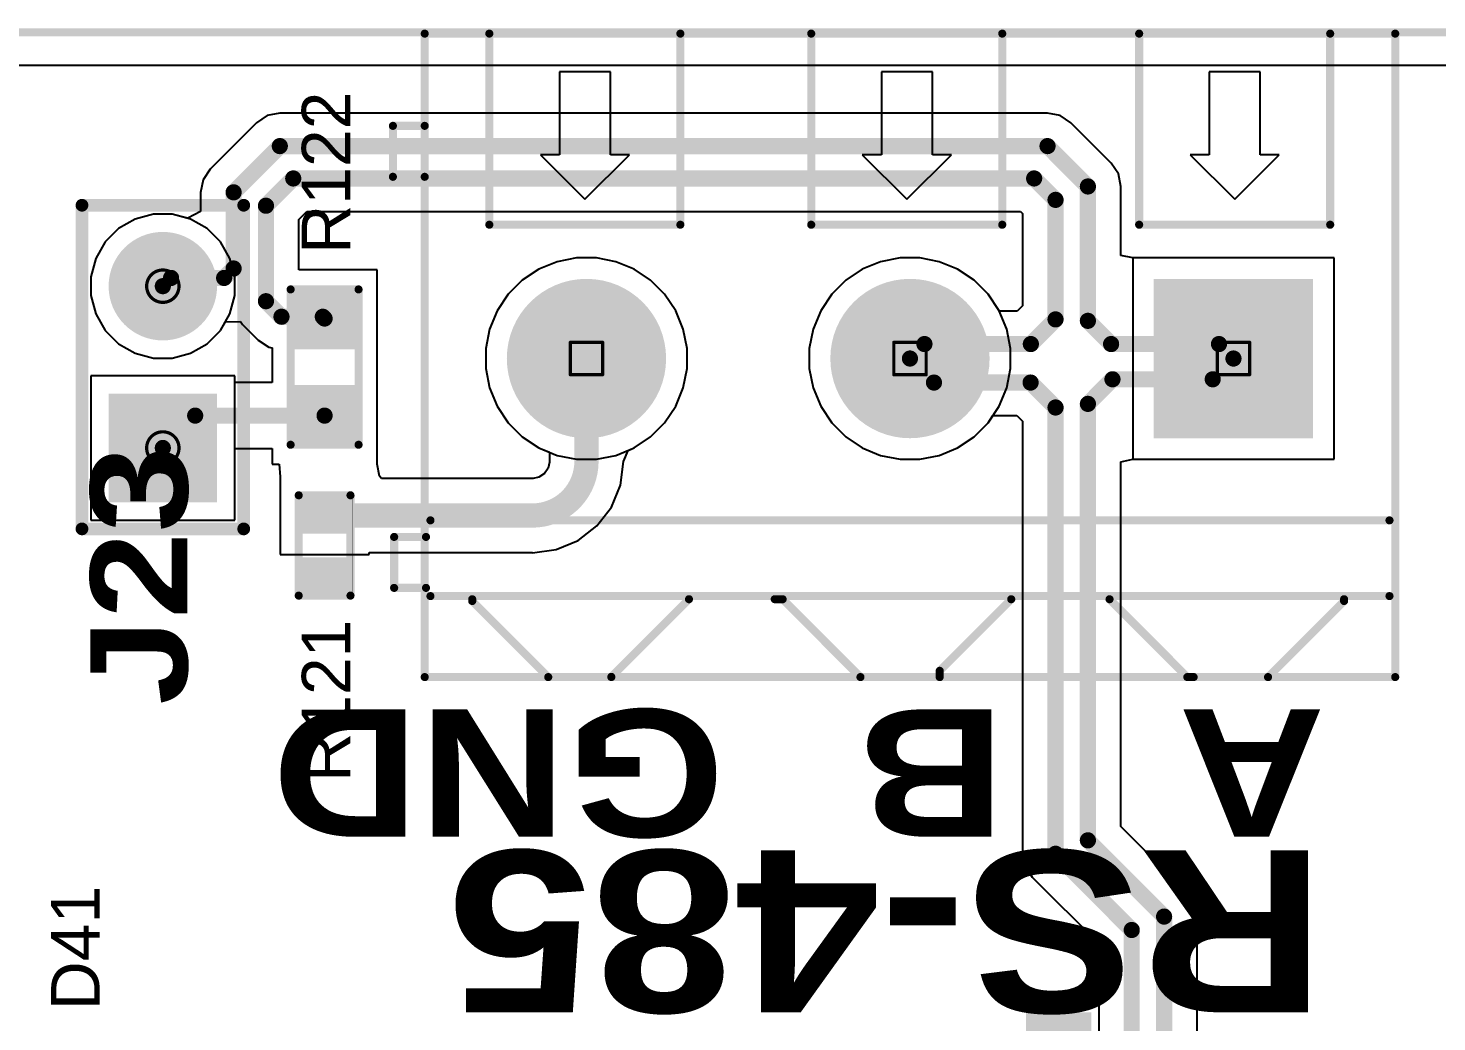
# Model space of a CAD drawing. Header units: inches. Extents: x -3 to 195, y 0 to 199.
# Drawn here: x 2.226 to 3.097, y 4.113 to 4.727 of the extents above; entities that cross this region are included whole.
import ezdxf

# ---------------------------------------------------------------- set-up
doc = ezdxf.new("R2010")
doc.units = ezdxf.units.IN
doc.header["$MEASUREMENT"] = 0
for name, color, linetype in [('Board Outline', 216, 'Continuous'), ('Bottom Layer', 5, 'Continuous'), ('Bottom Solder', 6, 'Continuous'), ('Drill Drawing', 1, 'Continuous'), ('Multi-Layer', 9, 'Continuous'), ('Pad Holes', 156, 'Continuous'), ('Top Layer', 1, 'Continuous'), ('Top Overlay', 2, 'Continuous'), ('Top Paste', 8, 'Continuous'), ('Top Solder', 216, 'Continuous')]:
    doc.layers.add(name, color=color, linetype=linetype)
doc.styles.add('Arial', font='', dxfattribs={"height": 0.2})
doc.styles.add('Arial Black_Bold', font='', dxfattribs={"height": 0.2})
doc.styles.get('Arial').set_extended_font_data('Arial')
doc.styles.get('Arial Black_Bold').set_extended_font_data('Arial Black', bold=True)

# ---------------------------------------------------------------- blocks, each defined once
blk = doc.blocks.new('R___0603_27')
at = {"layer": 'Top Layer'}
for points in [[(-0.015, 0.0175), (-0.015, -0.0175), (-0.045, -0.0175), (-0.045, 0.0175)], [(0.045, 0.0175), (0.045, -0.0175), (0.015, -0.0175), (0.015, 0.0175)]]:
    blk.add_hatch(color=1, dxfattribs=at).paths.add_polyline_path(points)
at = {"layer": 'Top Paste'}
for points in [[(-0.015, 0.0175), (-0.015, -0.0175), (-0.045, -0.0175), (-0.045, 0.0175)], [(0.045, 0.0175), (0.045, -0.0175), (0.015, -0.0175), (0.015, 0.0175)]]:
    blk.add_hatch(color=8, dxfattribs=at).paths.add_polyline_path(points)
at = {"layer": 'Top Solder'}
for points in [[(-0.011, 0.0215), (-0.011, -0.0215), (-0.049, -0.0215), (-0.049, 0.0215)], [(0.049, 0.0215), (0.049, -0.0215), (0.011, -0.0215), (0.011, 0.0215)]]:
    blk.add_hatch(color=216, dxfattribs=at).paths.add_polyline_path(points)
at = {"layer": 'Top Overlay', "const_width": 0.005}
for points in [[(-0.048, 0.021), (0.048, 0.021)], [(-0.048, 0.021), (-0.048, -0.021)], [(0.048, 0.021), (0.048, -0.021)], [(-0.048, -0.021), (0.048, -0.021)]]:
    blk.add_lwpolyline(points, dxfattribs=at)
at = {"layer": 'Top Overlay', "const_width": 0.0025}
for points in [[(-0.04925, 0.021, 1), (-0.04675, 0.021, 1)], [(-0.04925, 0.021, 1), (-0.04675, 0.021, 1)], [(0.04675, 0.021, 1), (0.04925, 0.021, 1)], [(0.04675, 0.021, 1), (0.04925, 0.021, 1)], [(-0.04925, -0.021, 1), (-0.04675, -0.021, 1)], [(-0.04925, -0.021, 1), (-0.04675, -0.021, 1)], [(0.04675, -0.021, 1), (0.04925, -0.021, 1)], [(0.04675, -0.021, 1), (0.04925, -0.021, 1)]]:
    blk.add_lwpolyline(points, format="xyb", close=True, dxfattribs=at)
blk = doc.blocks.new('R___0402_28')
at = {"layer": 'Top Layer'}
for points in [[(-0.0275, -0.0125), (-0.0275, 0.0125), (-0.0095, 0.0125), (-0.0095, -0.0125)], [(0.0095, -0.0125), (0.0095, 0.0125), (0.0275, 0.0125), (0.0275, -0.0125)]]:
    blk.add_hatch(color=1, dxfattribs=at).paths.add_polyline_path(points)
at = {"layer": 'Top Paste'}
for points in [[(-0.0275, -0.0125), (-0.0275, 0.0125), (-0.0095, 0.0125), (-0.0095, -0.0125)], [(0.0095, -0.0125), (0.0095, 0.0125), (0.0275, 0.0125), (0.0275, -0.0125)]]:
    blk.add_hatch(color=8, dxfattribs=at).paths.add_polyline_path(points)
at = {"layer": 'Top Solder'}
for points in [[(-0.02967, -0.01467), (-0.02967, 0.01467), (-0.00733, 0.01467), (-0.00733, -0.01467)], [(0.00733, -0.01467), (0.00733, 0.01467), (0.02967, 0.01467), (0.02967, -0.01467)]]:
    blk.add_hatch(color=216, dxfattribs=at).paths.add_polyline_path(points)
at = {"layer": 'Top Overlay'}
for points, const_width in [([(-0.031, 0.016), (0.031, 0.016)], 0.005), ([(-0.031, 0.016), (-0.031, -0.016)], 0.005), ([(0.031, 0.016), (0.031, -0.016)], 0.005), ([(-0.031, -0.016), (0.031, -0.016)], 0.005), ([(-0.032, -0.017), (0.032, -0.017)], 0.000127)]:
    blk.add_lwpolyline(points, dxfattribs=dict(at, const_width=const_width))
for points, const_width in [([(-0.03225, 0.016, 1), (-0.02975, 0.016, 1)], 0.0025), ([(-0.03225, 0.016, 1), (-0.02975, 0.016, 1)], 0.0025), ([(0.02975, 0.016, 1), (0.03225, 0.016, 1)], 0.0025), ([(0.02975, 0.016, 1), (0.03225, 0.016, 1)], 0.0025), ([(-0.03225, -0.016, 1), (-0.02975, -0.016, 1)], 0.0025), ([(-0.03225, -0.016, 1), (-0.02975, -0.016, 1)], 0.0025), ([(-0.03203, -0.017, 1), (-0.03197, -0.017, 1)], 0.0000635), ([(0.02975, -0.016, 1), (0.03225, -0.016, 1)], 0.0025), ([(0.02975, -0.016, 1), (0.03225, -0.016, 1)], 0.0025), ([(0.03197, -0.017, 1), (0.03203, -0.017, 1)], 0.0000635)]:
    blk.add_lwpolyline(points, format="xyb", close=True, dxfattribs=dict(at, const_width=const_width))
blk = doc.blocks.new('HDR1X2__91')
at = {"layer": 'Bottom Layer'}
blk.add_hatch(color=5, dxfattribs=at).paths.add_polyline_path([(-0.02953, 0.02953), (0.02953, 0.02953), (0.02953, -0.02953), (-0.02953, -0.02953)])
h = blk.add_hatch(color=5, dxfattribs=at)
edge = h.paths.add_edge_path()
edge.add_arc((0.1, 0), 0.02953, 0, 360)
at = {"layer": 'Bottom Solder'}
blk.add_hatch(color=6, dxfattribs=at).paths.add_polyline_path([(-0.03353, 0.03353), (0.03353, 0.03353), (0.03353, -0.03353), (-0.03353, -0.03353)])
h = blk.add_hatch(color=6, dxfattribs=at)
edge = h.paths.add_edge_path()
edge.add_arc((0.1, 0), 0.03353, 0, 360)
at = {"layer": 'Multi-Layer'}
blk.add_hatch(color=9, dxfattribs=at).paths.add_polyline_path([(-0.02953, 0.02953), (0.02953, 0.02953), (0.02953, -0.02953), (-0.02953, -0.02953)])
h = blk.add_hatch(color=9, dxfattribs=at)
edge = h.paths.add_edge_path()
edge.add_arc((0.1, 0), 0.02953, 0, 360)
at = {"layer": 'Pad Holes'}
h = blk.add_hatch(color=7, dxfattribs=at)
edge = h.paths.add_edge_path()
edge.add_arc((0, 0), 0.01772, 0, 360)
h = blk.add_hatch(color=7, dxfattribs=at)
edge = h.paths.add_edge_path()
edge.add_arc((0.1, 0), 0.01772, 0, 360)
at = {"layer": 'Top Layer'}
blk.add_hatch(color=1, dxfattribs=at).paths.add_polyline_path([(-0.02953, 0.02953), (0.02953, 0.02953), (0.02953, -0.02953), (-0.02953, -0.02953)])
h = blk.add_hatch(color=1, dxfattribs=at)
edge = h.paths.add_edge_path()
edge.add_arc((0.1, 0), 0.02953, 0, 360)
at = {"layer": 'Top Solder'}
blk.add_hatch(color=216, dxfattribs=at).paths.add_polyline_path([(-0.03353, 0.03353), (0.03353, 0.03353), (0.03353, -0.03353), (-0.03353, -0.03353)])
h = blk.add_hatch(color=216, dxfattribs=at)
edge = h.paths.add_edge_path()
edge.add_arc((0.1, 0), 0.03353, 0, 360)
at = {"layer": 'Top Overlay', "const_width": 0.00787}
for points in [[(-0.05, 0.05), (0.15, 0.05)], [(-0.05, 0.05), (-0.05, -0.05)], [(0.15, 0.05), (0.15, -0.05)], [(-0.05, -0.05), (0.15, -0.05)]]:
    blk.add_lwpolyline(points, dxfattribs=at)
at = {"layer": 'Top Overlay', "const_width": 0.00394}
for points in [[(-0.05197, 0.05, 1), (-0.04803, 0.05, 1)], [(-0.05197, 0.05, 1), (-0.04803, 0.05, 1)], [(0.14803, 0.05, 1), (0.15197, 0.05, 1)], [(0.14803, 0.05, 1), (0.15197, 0.05, 1)], [(-0.05197, -0.05, 1), (-0.04803, -0.05, 1)], [(-0.05197, -0.05, 1), (-0.04803, -0.05, 1)], [(0.14803, -0.05, 1), (0.15197, -0.05, 1)], [(0.14803, -0.05, 1), (0.15197, -0.05, 1)]]:
    blk.add_lwpolyline(points, format="xyb", close=True, dxfattribs=at)
blk = doc.blocks.new('DB128L_5_08_3P_GN_S_92')
at = {"layer": 'Bottom Layer'}
blk.add_hatch(color=5, dxfattribs=at).paths.add_polyline_path([(-0.04724, 0.04724), (0.04724, 0.04724), (0.04724, -0.04724), (-0.04724, -0.04724)])
h = blk.add_hatch(color=5, dxfattribs=at)
edge = h.paths.add_edge_path()
edge.add_arc((0.2, 0), 0.04724, 0, 360)
h = blk.add_hatch(color=5, dxfattribs=at)
edge = h.paths.add_edge_path()
edge.add_arc((0.4, 0), 0.04724, 0, 360)
at = {"layer": 'Bottom Solder'}
blk.add_hatch(color=6, dxfattribs=at).paths.add_polyline_path([(-0.04924, 0.04924), (0.04924, 0.04924), (0.04924, -0.04924), (-0.04924, -0.04924)])
h = blk.add_hatch(color=6, dxfattribs=at)
edge = h.paths.add_edge_path()
edge.add_arc((0.2, 0), 0.04924, 0, 360)
h = blk.add_hatch(color=6, dxfattribs=at)
edge = h.paths.add_edge_path()
edge.add_arc((0.4, 0), 0.04924, 0, 360)
at = {"layer": 'Multi-Layer'}
blk.add_hatch(color=9, dxfattribs=at).paths.add_polyline_path([(-0.04724, 0.04724), (0.04724, 0.04724), (0.04724, -0.04724), (-0.04724, -0.04724)])
h = blk.add_hatch(color=9, dxfattribs=at)
edge = h.paths.add_edge_path()
edge.add_arc((0.2, 0), 0.04724, 0, 360)
h = blk.add_hatch(color=9, dxfattribs=at)
edge = h.paths.add_edge_path()
edge.add_arc((0.4, 0), 0.04724, 0, 360)
at = {"layer": 'Pad Holes'}
h = blk.add_hatch(color=7, dxfattribs=at)
edge = h.paths.add_edge_path()
edge.add_arc((0, 0), 0.0315, 0, 360)
h = blk.add_hatch(color=7, dxfattribs=at)
edge = h.paths.add_edge_path()
edge.add_arc((0.2, 0), 0.0315, 0, 360)
h = blk.add_hatch(color=7, dxfattribs=at)
edge = h.paths.add_edge_path()
edge.add_arc((0.4, 0), 0.0315, 0, 360)
at = {"layer": 'Top Layer'}
blk.add_hatch(color=1, dxfattribs=at).paths.add_polyline_path([(-0.04724, 0.04724), (0.04724, 0.04724), (0.04724, -0.04724), (-0.04724, -0.04724)])
h = blk.add_hatch(color=1, dxfattribs=at)
edge = h.paths.add_edge_path()
edge.add_arc((0.2, 0), 0.04724, 0, 360)
h = blk.add_hatch(color=1, dxfattribs=at)
edge = h.paths.add_edge_path()
edge.add_arc((0.4, 0), 0.04724, 0, 360)
at = {"layer": 'Top Solder'}
blk.add_hatch(color=216, dxfattribs=at).paths.add_polyline_path([(-0.04924, 0.04924), (0.04924, 0.04924), (0.04924, -0.04924), (-0.04924, -0.04924)])
h = blk.add_hatch(color=216, dxfattribs=at)
edge = h.paths.add_edge_path()
edge.add_arc((0.2, 0), 0.04924, 0, 360)
h = blk.add_hatch(color=216, dxfattribs=at)
edge = h.paths.add_edge_path()
edge.add_arc((0.4, 0), 0.04924, 0, 360)
at = {"layer": 'Top Overlay'}
for p, q in [((-0.00079, -0.09842), (-0.02835, -0.12598)), ((0.02677, -0.12598), (-0.00079, -0.09842)), ((-0.00079, -0.09842), (-0.00079, -0.09842)), ((0.20191, -0.09841), (0.17435, -0.12597)), ((0.22947, -0.12597), (0.20191, -0.09841)), ((0.20191, -0.09841), (0.20191, -0.09841)), ((0.40091, -0.09841), (0.37335, -0.12597)), ((0.42847, -0.12597), (0.40091, -0.09841)), ((0.40091, -0.09841), (0.40091, -0.09841)), ((-0.02835, -0.12598), (-0.01654, -0.12598)), ((-0.01654, -0.12598), (-0.01654, -0.17716)), ((0.01496, -0.17716), (0.01496, -0.12598)), ((0.01496, -0.12598), (0.02677, -0.12598)), ((0.17435, -0.12597), (0.18616, -0.12597)), ((0.18616, -0.12597), (0.18616, -0.17715)), ((0.21766, -0.17715), (0.21766, -0.12597)), ((0.21766, -0.12597), (0.22947, -0.12597)), ((0.37335, -0.12597), (0.38516, -0.12597)), ((0.38516, -0.12597), (0.38516, -0.17715)), ((0.41666, -0.17715), (0.41666, -0.12597)), ((0.41666, -0.12597), (0.42847, -0.12597)), ((-0.01654, -0.17716), (0.01496, -0.17716)), ((0.18616, -0.17715), (0.21766, -0.17715)), ((0.38516, -0.17715), (0.41666, -0.17715))]:
    blk.add_line(p, q, dxfattribs=at)
at = {"layer": 'Top Overlay', "const_width": 0.005}
for points in [[(0.5, 0.19685), (-0.1, 0.19685)], [(-0.1, -0.20079), (-0.1, 0.19685)], [(-0.02138, 0.19685), (-0.06838, 0.14985)], [(0.02852, 0.19685), (0.02462, 0.19685)], [(0.07662, 0.14874), (0.02852, 0.19685)], [(0.18162, 0.19298), (0.13739, 0.14874)], [(0.18162, 0.19685), (0.18162, 0.19298)], [(0.27873, 0.14874), (0.23062, 0.19685)], [(0.38462, 0.19674), (0.33662, 0.14874)], [(0.38462, 0.19685), (0.38462, 0.19674)], [(0.47062, 0.14985), (0.42362, 0.19685)], [(0.5, 0.19685), (0.5, -0.20079)], [(0.49646, 0.14681), (-0.09646, 0.14681)], [(-0.06838, 0.14985), (-0.06838, 0.14874)], [(0.28362, 0.14874), (0.27873, 0.14874)], [(0.47062, 0.14985), (0.47062, 0.14874)], [(0.5189, 0.14173), (0.49921, 0.14173)], [(0.5189, 0.14173), (0.5189, 0.11024)], [(0.5189, 0.11024), (0.49921, 0.11024)], [(0.49646, 0.1), (-0.09646, 0.1)], [(-0.0598, -0.08269), (-0.0598, -0.2008)], [(0.05831, -0.08269), (-0.0598, -0.08269)], [(0.05831, -0.08269), (0.05831, -0.2008)], [(0.14294, -0.0827), (0.14294, -0.2008)], [(0.26104, -0.0827), (0.14294, -0.0827)], [(0.26104, -0.0827), (0.26104, -0.2008)], [(0.34194, -0.0827), (0.34194, -0.2008)], [(0.46004, -0.0827), (0.34194, -0.0827)], [(0.46004, -0.0827), (0.46004, -0.2008)], [(0.51968, -0.11231), (0.5, -0.11231)], [(0.51968, -0.11231), (0.51968, -0.1438)], [(0.51968, -0.1438), (0.5, -0.1438)], [(0.5, -0.20079), (-0.1, -0.20079)]]:
    blk.add_lwpolyline(points, dxfattribs=at)
at = {"layer": 'Top Overlay', "const_width": 0.0025}
for points in [[(-0.10125, 0.19685, 1), (-0.09875, 0.19685, 1)], [(-0.10125, 0.19685, 1), (-0.09875, 0.19685, 1)], [(-0.02263, 0.19685, 1), (-0.02013, 0.19685, 1)], [(0.02337, 0.19685, 1), (0.02587, 0.19685, 1)], [(0.02727, 0.19685, 1), (0.02977, 0.19685, 1)], [(0.02727, 0.19685, 1), (0.02977, 0.19685, 1)], [(0.18037, 0.19685, 1), (0.18287, 0.19685, 1)], [(0.18037, 0.19298, 1), (0.18287, 0.19298, 1)], [(0.18037, 0.19298, 1), (0.18287, 0.19298, 1)], [(0.22937, 0.19685, 1), (0.23187, 0.19685, 1)], [(0.38337, 0.19685, 1), (0.38587, 0.19685, 1)], [(0.38337, 0.19674, 1), (0.38587, 0.19674, 1)], [(0.38337, 0.19674, 1), (0.38587, 0.19674, 1)], [(0.42237, 0.19685, 1), (0.42487, 0.19685, 1)], [(0.49875, 0.19685, 1), (0.50125, 0.19685, 1)], [(0.49875, 0.19685, 1), (0.50125, 0.19685, 1)], [(-0.09771, 0.14681, 1), (-0.09521, 0.14681, 1)], [(-0.06963, 0.14985, 1), (-0.06713, 0.14985, 1)], [(-0.06963, 0.14985, 1), (-0.06713, 0.14985, 1)], [(-0.06963, 0.14874, 1), (-0.06713, 0.14874, 1)], [(0.07537, 0.14874, 1), (0.07787, 0.14874, 1)], [(0.13614, 0.14874, 1), (0.13864, 0.14874, 1)], [(0.27748, 0.14874, 1), (0.27998, 0.14874, 1)], [(0.27748, 0.14874, 1), (0.27998, 0.14874, 1)], [(0.28237, 0.14874, 1), (0.28487, 0.14874, 1)], [(0.33537, 0.14874, 1), (0.33787, 0.14874, 1)], [(0.46937, 0.14985, 1), (0.47187, 0.14985, 1)], [(0.46937, 0.14985, 1), (0.47187, 0.14985, 1)], [(0.46937, 0.14874, 1), (0.47187, 0.14874, 1)], [(0.49521, 0.14681, 1), (0.49771, 0.14681, 1)], [(0.49796, 0.14173, 1), (0.50046, 0.14173, 1)], [(0.51765, 0.14173, 1), (0.52015, 0.14173, 1)], [(0.51765, 0.14173, 1), (0.52015, 0.14173, 1)], [(0.49796, 0.11024, 1), (0.50046, 0.11024, 1)], [(0.51765, 0.11024, 1), (0.52015, 0.11024, 1)], [(0.51765, 0.11024, 1), (0.52015, 0.11024, 1)], [(-0.09771, 0.1, 1), (-0.09521, 0.1, 1)], [(0.49521, 0.1, 1), (0.49771, 0.1, 1)], [(-0.06105, -0.08269, 1), (-0.05855, -0.08269, 1)], [(-0.06105, -0.08269, 1), (-0.05855, -0.08269, 1)], [(0.05706, -0.08269, 1), (0.05956, -0.08269, 1)], [(0.05706, -0.08269, 1), (0.05956, -0.08269, 1)], [(0.14169, -0.0827, 1), (0.14419, -0.0827, 1)], [(0.14169, -0.0827, 1), (0.14419, -0.0827, 1)], [(0.25979, -0.0827, 1), (0.26229, -0.0827, 1)], [(0.25979, -0.0827, 1), (0.26229, -0.0827, 1)], [(0.34069, -0.0827, 1), (0.34319, -0.0827, 1)], [(0.34069, -0.0827, 1), (0.34319, -0.0827, 1)], [(0.45879, -0.0827, 1), (0.46129, -0.0827, 1)], [(0.45879, -0.0827, 1), (0.46129, -0.0827, 1)], [(0.49875, -0.11231, 1), (0.50125, -0.11231, 1)], [(0.51843, -0.11231, 1), (0.52093, -0.11231, 1)], [(0.51843, -0.11231, 1), (0.52093, -0.11231, 1)], [(0.49875, -0.1438, 1), (0.50125, -0.1438, 1)], [(0.51843, -0.1438, 1), (0.52093, -0.1438, 1)], [(0.51843, -0.1438, 1), (0.52093, -0.1438, 1)], [(-0.10125, -0.20079, 1), (-0.09875, -0.20079, 1)], [(-0.10125, -0.20079, 1), (-0.09875, -0.20079, 1)], [(-0.06105, -0.2008, 1), (-0.05855, -0.2008, 1)], [(0.05706, -0.2008, 1), (0.05956, -0.2008, 1)], [(0.14169, -0.2008, 1), (0.14419, -0.2008, 1)], [(0.25979, -0.2008, 1), (0.26229, -0.2008, 1)], [(0.34069, -0.2008, 1), (0.34319, -0.2008, 1)], [(0.45879, -0.2008, 1), (0.46129, -0.2008, 1)], [(0.49875, -0.20079, 1), (0.50125, -0.20079, 1)], [(0.49875, -0.20079, 1), (0.50125, -0.20079, 1)]]:
    blk.add_lwpolyline(points, format="xyb", close=True, dxfattribs=at)
blk = doc.blocks.new('SOT_23_106')
at = {"layer": 'Top Layer'}
for points in [[(-0.01614, 0.05748), (0.01614, 0.05748), (0.01614, 0.02126), (-0.01614, 0.02126)], [(-0.05354, -0.02126), (-0.02126, -0.02126), (-0.02126, -0.05748), (-0.05354, -0.05748)], [(0.02126, -0.02126), (0.05354, -0.02126), (0.05354, -0.05748), (0.02126, -0.05748)]]:
    blk.add_hatch(color=1, dxfattribs=at).paths.add_polyline_path(points)
at = {"layer": 'Top Paste'}
for points in [[(-0.01614, 0.05748), (0.01614, 0.05748), (0.01614, 0.02126), (-0.01614, 0.02126)], [(-0.05354, -0.02126), (-0.02126, -0.02126), (-0.02126, -0.05748), (-0.05354, -0.05748)], [(0.02126, -0.02126), (0.05354, -0.02126), (0.05354, -0.05748), (0.02126, -0.05748)]]:
    blk.add_hatch(color=8, dxfattribs=at).paths.add_polyline_path(points)
at = {"layer": 'Top Solder'}
for points in [[(-0.02014, 0.06148), (0.02014, 0.06148), (0.02014, 0.01726), (-0.02014, 0.01726)], [(-0.05754, -0.01726), (-0.01726, -0.01726), (-0.01726, -0.06148), (-0.05754, -0.06148)], [(0.01726, -0.01726), (0.05754, -0.01726), (0.05754, -0.06148), (0.01726, -0.06148)]]:
    blk.add_hatch(color=216, dxfattribs=at).paths.add_polyline_path(points)
at = {"layer": 'Top Overlay', "const_width": 0.005}
for points in [[(-0.061, 0.032), (-0.061, -0.023)], [(-0.061, 0.032), (-0.022, 0.032)], [(0.022, 0.032), (0.061, 0.032)], [(0.061, -0.023), (0.061, 0.032)], [(-0.013, -0.031), (0.013, -0.031)], [(-0.066, -0.041), (-0.061, -0.046)], [(-0.066, -0.041), (-0.066, -0.051)], [(-0.066, -0.051), (-0.061, -0.046)]]:
    blk.add_lwpolyline(points, dxfattribs=at)
at = {"layer": 'Top Overlay', "const_width": 0.0025}
for points in [[(-0.06225, 0.032, 1), (-0.05975, 0.032, 1)], [(-0.06225, 0.032, 1), (-0.05975, 0.032, 1)], [(-0.02325, 0.032, 1), (-0.02075, 0.032, 1)], [(0.02075, 0.032, 1), (0.02325, 0.032, 1)], [(0.05975, 0.032, 1), (0.06225, 0.032, 1)], [(0.05975, 0.032, 1), (0.06225, 0.032, 1)], [(-0.06225, -0.023, 1), (-0.05975, -0.023, 1)], [(0.05975, -0.023, 1), (0.06225, -0.023, 1)], [(-0.01425, -0.031, 1), (-0.01175, -0.031, 1)], [(0.01175, -0.031, 1), (0.01425, -0.031, 1)], [(-0.06725, -0.041, 1), (-0.06475, -0.041, 1)], [(-0.06725, -0.041, 1), (-0.06475, -0.041, 1)], [(-0.06225, -0.046, 1), (-0.05975, -0.046, 1)], [(-0.06225, -0.046, 1), (-0.05975, -0.046, 1)], [(-0.06725, -0.051, 1), (-0.06475, -0.051, 1)], [(-0.06725, -0.051, 1), (-0.06475, -0.051, 1)]]:
    blk.add_lwpolyline(points, format="xyb", close=True, dxfattribs=at)

msp = doc.modelspace()

# ---------------------------------------------------------------- linework, layer by layer
at = {"layer": 'Board Outline', "const_width": 0.005}
msp.add_lwpolyline([(0, 4.72441), (3.54331, 4.72441)], dxfattribs=at)
at = {"layer": 'Bottom Layer'}
for p, q in [((0.34155, 4.70402), (3.19889, 4.70402)), ((2.29191, 4.60896), (2.28175, 4.6031)), ((2.30323, 4.612), (2.29191, 4.60896)), ((2.31496, 4.612), (2.30323, 4.612)), ((2.32628, 4.60896), (2.31496, 4.612)), ((2.33643, 4.6031), (2.32628, 4.60896)), ((2.28175, 4.6031), (2.27346, 4.59481)), ((2.34473, 4.59481), (2.33643, 4.6031)), ((2.27346, 4.59481), (2.2676, 4.58466)), ((2.35059, 4.58466), (2.34473, 4.59481)), ((2.2676, 4.58466), (2.26457, 4.57333)), ((2.35362, 4.57333), (2.35059, 4.58466)), ((2.55284, 4.5826), (2.54151, 4.57791)), ((2.56487, 4.58499), (2.55284, 4.5826)), ((2.57713, 4.58499), (2.56487, 4.58499)), ((2.58915, 4.5826), (2.57713, 4.58499)), ((2.60048, 4.57791), (2.58915, 4.5826)), ((2.75284, 4.5826), (2.74151, 4.57791)), ((2.76487, 4.58499), (2.75284, 4.5826)), ((2.77713, 4.58499), (2.76487, 4.58499)), ((2.78915, 4.5826), (2.77713, 4.58499)), ((2.80048, 4.57791), (2.78915, 4.5826)), ((3.03324, 4.58499), (2.90875, 4.58499)), ((2.90875, 4.58499), (2.90875, 4.46051)), ((3.03324, 4.46051), (3.03324, 4.58499)), ((2.26457, 4.57333), (2.26457, 4.56161)), ((2.35362, 4.56161), (2.35362, 4.57333)), ((2.54151, 4.57791), (2.53132, 4.5711)), ((2.61068, 4.5711), (2.60048, 4.57791)), ((2.74151, 4.57791), (2.73132, 4.5711)), ((2.81067, 4.5711), (2.80048, 4.57791)), ((2.53132, 4.5711), (2.52265, 4.56243)), ((2.61934, 4.56243), (2.61068, 4.5711)), ((2.73132, 4.5711), (2.72265, 4.56243)), ((2.81934, 4.56243), (2.81067, 4.5711)), ((2.26457, 4.56161), (2.2676, 4.55028)), ((2.35059, 4.55028), (2.35362, 4.56161)), ((2.52265, 4.56243), (2.51584, 4.55223)), ((2.62616, 4.55223), (2.61934, 4.56243)), ((2.72265, 4.56243), (2.71584, 4.55223)), ((2.82616, 4.55223), (2.81934, 4.56243)), ((2.2676, 4.55028), (2.27346, 4.54013)), ((2.34473, 4.54013), (2.35059, 4.55028)), ((2.51584, 4.55223), (2.51114, 4.54091)), ((2.63085, 4.54091), (2.62616, 4.55223)), ((2.71584, 4.55223), (2.71114, 4.54091)), ((2.83085, 4.54091), (2.82616, 4.55223)), ((2.27346, 4.54013), (2.28175, 4.53184)), ((2.33643, 4.53184), (2.34473, 4.54013)), ((2.51114, 4.54091), (2.50875, 4.52888)), ((2.63324, 4.52888), (2.63085, 4.54091)), ((2.71114, 4.54091), (2.70875, 4.52888)), ((2.83324, 4.52888), (2.83085, 4.54091)), ((2.28175, 4.53184), (2.29191, 4.52598)), ((2.32628, 4.52598), (2.33643, 4.53184)), ((2.50875, 4.52888), (2.50875, 4.51662)), ((2.63324, 4.51662), (2.63324, 4.52888)), ((2.70875, 4.52888), (2.70875, 4.51662)), ((2.83324, 4.51662), (2.83324, 4.52888)), ((2.29191, 4.52598), (2.30323, 4.52294)), ((2.30323, 4.52294), (2.31496, 4.52294)), ((2.31496, 4.52294), (2.32628, 4.52598)), ((2.35362, 4.512), (2.26457, 4.512)), ((2.26457, 4.512), (2.26457, 4.42294)), ((2.35362, 4.42294), (2.35362, 4.512)), ((2.50875, 4.51662), (2.51114, 4.50459)), ((2.63085, 4.50459), (2.63324, 4.51662)), ((2.70875, 4.51662), (2.71114, 4.50459)), ((2.83085, 4.50459), (2.83324, 4.51662)), ((2.51114, 4.50459), (2.51584, 4.49327)), ((2.62616, 4.49327), (2.63085, 4.50459)), ((2.71114, 4.50459), (2.71584, 4.49327)), ((2.82616, 4.49327), (2.83085, 4.50459)), ((2.51584, 4.49327), (2.52265, 4.48307)), ((2.61934, 4.48307), (2.62616, 4.49327)), ((2.71584, 4.49327), (2.72265, 4.48307)), ((2.81934, 4.48307), (2.82616, 4.49327)), ((2.52265, 4.48307), (2.53132, 4.4744)), ((2.61068, 4.4744), (2.61934, 4.48307)), ((2.72265, 4.48307), (2.73132, 4.4744)), ((2.81067, 4.4744), (2.81934, 4.48307)), ((2.53132, 4.4744), (2.54151, 4.46759)), ((2.60048, 4.46759), (2.61068, 4.4744)), ((2.73132, 4.4744), (2.74151, 4.46759)), ((2.80048, 4.46759), (2.81067, 4.4744)), ((2.54151, 4.46759), (2.55284, 4.4629)), ((2.55284, 4.4629), (2.56487, 4.46051)), ((2.56487, 4.46051), (2.57713, 4.46051)), ((2.57713, 4.46051), (2.58915, 4.4629)), ((2.58915, 4.4629), (2.60048, 4.46759)), ((2.74151, 4.46759), (2.75284, 4.4629)), ((2.75284, 4.4629), (2.76487, 4.46051)), ((2.76487, 4.46051), (2.77713, 4.46051)), ((2.77713, 4.46051), (2.78915, 4.4629)), ((2.78915, 4.4629), (2.80048, 4.46759)), ((2.90875, 4.46051), (3.03324, 4.46051)), ((2.26457, 4.42294), (2.35362, 4.42294))]:
    msp.add_line(p, q, dxfattribs=at)
at = {"layer": 'Drill Drawing'}
for points, const_width in [([(2.31909, 4.56747, 1), (2.29909, 4.56747, 1)], 0.002), ([(2.29859, 4.56747, 1), (2.29959, 4.56747, 1)], 0.001), ([(2.31859, 4.56747, 1), (2.31959, 4.56747, 1)], 0.001), ([(2.5605, 4.53275, 1), (2.5615, 4.53275, 1)], 0.001), ([(2.5605, 4.53275, 1), (2.5615, 4.53275, 1)], 0.001), ([(2.5805, 4.53275, 1), (2.5815, 4.53275, 1)], 0.001), ([(2.5805, 4.53275, 1), (2.5815, 4.53275, 1)], 0.001), ([(2.7605, 4.53275, 1), (2.7615, 4.53275, 1)], 0.001), ([(2.7605, 4.53275, 1), (2.7615, 4.53275, 1)], 0.001), ([(2.7805, 4.53275, 1), (2.7815, 4.53275, 1)], 0.001), ([(2.7805, 4.53275, 1), (2.7815, 4.53275, 1)], 0.001), ([(2.9605, 4.53275, 1), (2.9615, 4.53275, 1)], 0.001), ([(2.9605, 4.53275, 1), (2.9615, 4.53275, 1)], 0.001), ([(2.9805, 4.53275, 1), (2.9815, 4.53275, 1)], 0.001), ([(2.9805, 4.53275, 1), (2.9815, 4.53275, 1)], 0.001), ([(2.5605, 4.51275, 1), (2.5615, 4.51275, 1)], 0.001), ([(2.5605, 4.51275, 1), (2.5615, 4.51275, 1)], 0.001), ([(2.5805, 4.51275, 1), (2.5815, 4.51275, 1)], 0.001), ([(2.5805, 4.51275, 1), (2.5815, 4.51275, 1)], 0.001), ([(2.7605, 4.51275, 1), (2.7615, 4.51275, 1)], 0.001), ([(2.7605, 4.51275, 1), (2.7615, 4.51275, 1)], 0.001), ([(2.7805, 4.51275, 1), (2.7815, 4.51275, 1)], 0.001), ([(2.7805, 4.51275, 1), (2.7815, 4.51275, 1)], 0.001), ([(2.9605, 4.51275, 1), (2.9615, 4.51275, 1)], 0.001), ([(2.9605, 4.51275, 1), (2.9615, 4.51275, 1)], 0.001), ([(2.9805, 4.51275, 1), (2.9815, 4.51275, 1)], 0.001), ([(2.9805, 4.51275, 1), (2.9815, 4.51275, 1)], 0.001), ([(2.31909, 4.46747, 1), (2.29909, 4.46747, 1)], 0.002), ([(2.29859, 4.46747, 1), (2.29959, 4.46747, 1)], 0.001), ([(2.31859, 4.46747, 1), (2.31959, 4.46747, 1)], 0.001)]:
    msp.add_lwpolyline(points, format="xyb", close=True, dxfattribs=dict(at, const_width=const_width))
at = {"layer": 'Drill Drawing', "const_width": 0.002}
for points in [[(2.561, 4.53275), (2.581, 4.53275)], [(2.561, 4.51275), (2.561, 4.53275)], [(2.581, 4.51275), (2.581, 4.53275)], [(2.761, 4.53275), (2.781, 4.53275)], [(2.761, 4.51275), (2.761, 4.53275)], [(2.781, 4.51275), (2.781, 4.53275)], [(2.961, 4.53275), (2.981, 4.53275)], [(2.961, 4.51275), (2.961, 4.53275)], [(2.981, 4.51275), (2.981, 4.53275)], [(2.561, 4.51275), (2.581, 4.51275)], [(2.761, 4.51275), (2.781, 4.51275)], [(2.961, 4.51275), (2.981, 4.51275)]]:
    msp.add_lwpolyline(points, dxfattribs=at)
at = {"layer": 'Top Layer'}
for p, q in [((0.34155, 4.70402), (3.19889, 4.70402)), ((2.367, 4.66846), (2.33843, 4.63988)), ((2.37362, 4.67288), (2.367, 4.66846)), ((2.38142, 4.67443), (2.37362, 4.67288)), ((2.38142, 4.67443), (2.38142, 4.67443)), ((2.85605, 4.67443), (2.38142, 4.67443)), ((2.86385, 4.67288), (2.85605, 4.67443)), ((2.87047, 4.66846), (2.86385, 4.67288)), ((2.89542, 4.64351), (2.87047, 4.66846)), ((2.89984, 4.6369), (2.89542, 4.64351)), ((2.33401, 4.63327), (2.33246, 4.62546)), ((2.33843, 4.63988), (2.33401, 4.63327)), ((2.90139, 4.62909), (2.89984, 4.6369)), ((2.33246, 4.62546), (2.33246, 4.61354)), ((2.90139, 4.58653), (2.90139, 4.62909)), ((2.29191, 4.60896), (2.28175, 4.6031)), ((2.30323, 4.612), (2.29191, 4.60896)), ((2.31496, 4.612), (2.30323, 4.612)), ((2.32446, 4.60945), (2.31496, 4.612)), ((2.33246, 4.61354), (2.32446, 4.60945)), ((2.39324, 4.60873), (2.39815, 4.61365)), ((2.39324, 4.57747), (2.39324, 4.60873)), ((2.39815, 4.61365), (2.83932, 4.61365)), ((2.83932, 4.61365), (2.8406, 4.61236)), ((2.8406, 4.61236), (2.8406, 4.55541)), ((2.28175, 4.6031), (2.27346, 4.59481)), ((2.27346, 4.59481), (2.2676, 4.58466)), ((2.2676, 4.58466), (2.26457, 4.57333)), ((2.55284, 4.5826), (2.54151, 4.57791)), ((2.56487, 4.58499), (2.55284, 4.5826)), ((2.57713, 4.58499), (2.56487, 4.58499)), ((2.58915, 4.5826), (2.57713, 4.58499)), ((2.60048, 4.57791), (2.58915, 4.5826)), ((2.75284, 4.5826), (2.74151, 4.57791)), ((2.76487, 4.58499), (2.75284, 4.5826)), ((2.77713, 4.58499), (2.76487, 4.58499)), ((2.78915, 4.5826), (2.77713, 4.58499)), ((2.80048, 4.57791), (2.78915, 4.5826)), ((2.90875, 4.58499), (2.90139, 4.58653)), ((3.03324, 4.58499), (2.90875, 4.58499)), ((2.90875, 4.58499), (2.90875, 4.58499)), ((3.03324, 4.46051), (3.03324, 4.58499)), ((2.26457, 4.57333), (2.26457, 4.56161)), ((2.4416, 4.57747), (2.39324, 4.57747)), ((2.4416, 4.51747), (2.4416, 4.57747)), ((2.54151, 4.57791), (2.53132, 4.5711)), ((2.61068, 4.5711), (2.60048, 4.57791)), ((2.74151, 4.57791), (2.73132, 4.5711)), ((2.81067, 4.5711), (2.80048, 4.57791)), ((2.53132, 4.5711), (2.52265, 4.56243)), ((2.61934, 4.56243), (2.61068, 4.5711)), ((2.73132, 4.5711), (2.72265, 4.56243)), ((2.81934, 4.56243), (2.81067, 4.5711)), ((2.26457, 4.56161), (2.2676, 4.55028)), ((2.52265, 4.56243), (2.51584, 4.55223)), ((2.62616, 4.55223), (2.61934, 4.56243)), ((2.72265, 4.56243), (2.71584, 4.55223)), ((2.82616, 4.55223), (2.81934, 4.56243)), ((2.8406, 4.55541), (2.83729, 4.55209)), ((2.2676, 4.55028), (2.27346, 4.54013)), ((2.51584, 4.55223), (2.51114, 4.54091)), ((2.63085, 4.54091), (2.62616, 4.55223)), ((2.71584, 4.55223), (2.71114, 4.54091)), ((2.82621, 4.55209), (2.82616, 4.55223)), ((2.83729, 4.55209), (2.82621, 4.55209)), ((2.27346, 4.54013), (2.28175, 4.53184)), ((2.33643, 4.53184), (2.34473, 4.54013)), ((2.34473, 4.54013), (2.34774, 4.54536)), ((2.34774, 4.54536), (2.35716, 4.54567)), ((2.35716, 4.54567), (2.35843, 4.54377)), ((2.35843, 4.54377), (2.36803, 4.53416)), ((2.51114, 4.54091), (2.50875, 4.52888)), ((2.63324, 4.52888), (2.63085, 4.54091)), ((2.71114, 4.54091), (2.70875, 4.52888)), ((2.28175, 4.53184), (2.29191, 4.52598)), ((2.32628, 4.52598), (2.33643, 4.53184)), ((2.36803, 4.53416), (2.37465, 4.52974)), ((2.37465, 4.52974), (2.3766, 4.52935)), ((2.3766, 4.52935), (2.3766, 4.50786)), ((2.50875, 4.52888), (2.50875, 4.51662)), ((2.63324, 4.51662), (2.63324, 4.52888)), ((2.70875, 4.52888), (2.70875, 4.51662)), ((2.29191, 4.52598), (2.30323, 4.52294)), ((2.30323, 4.52294), (2.31496, 4.52294)), ((2.31496, 4.52294), (2.32628, 4.52598)), ((2.35362, 4.512), (2.26457, 4.512)), ((2.26457, 4.512), (2.26457, 4.42294)), ((2.35362, 4.50786), (2.35362, 4.512)), ((2.4416, 4.45747), (2.4416, 4.51747)), ((2.50875, 4.51662), (2.51114, 4.50459)), ((2.63085, 4.50459), (2.63324, 4.51662)), ((2.70875, 4.51662), (2.71114, 4.50459)), ((2.3766, 4.50786), (2.35362, 4.50786)), ((2.51114, 4.50459), (2.51584, 4.49327)), ((2.62616, 4.49327), (2.63085, 4.50459)), ((2.71114, 4.50459), (2.71584, 4.49327)), ((2.51584, 4.49327), (2.52265, 4.48307)), ((2.61934, 4.48307), (2.62616, 4.49327)), ((2.71584, 4.49327), (2.72265, 4.48307)), ((2.81934, 4.48307), (2.82231, 4.48751)), ((2.82231, 4.48751), (2.83713, 4.48751)), ((2.83713, 4.48751), (2.8406, 4.48404)), ((2.52265, 4.48307), (2.53132, 4.4744)), ((2.61068, 4.4744), (2.61934, 4.48307)), ((2.72265, 4.48307), (2.73132, 4.4744)), ((2.81067, 4.4744), (2.81934, 4.48307)), ((2.8406, 4.48404), (2.8406, 4.21672)), ((2.53132, 4.4744), (2.54151, 4.46759)), ((2.60048, 4.46759), (2.61068, 4.4744)), ((2.73132, 4.4744), (2.74151, 4.46759)), ((2.80048, 4.46759), (2.81067, 4.4744)), ((2.35362, 4.42294), (2.35362, 4.46708)), ((2.35362, 4.46708), (2.3766, 4.46708)), ((2.3766, 4.46708), (2.3766, 4.45747)), ((2.54151, 4.46759), (2.54806, 4.46488)), ((2.54806, 4.46488), (2.54806, 4.45914)), ((2.54806, 4.45914), (2.54813, 4.45878)), ((2.59206, 4.44455), (2.59398, 4.45914)), ((2.59398, 4.45914), (2.59669, 4.46602)), ((2.59398, 4.45914), (2.59398, 4.45914)), ((2.59669, 4.46602), (2.60048, 4.46759)), ((2.74151, 4.46759), (2.75284, 4.4629)), ((2.75284, 4.4629), (2.76487, 4.46051)), ((2.76487, 4.46051), (2.77713, 4.46051)), ((2.77713, 4.46051), (2.78915, 4.4629)), ((2.78915, 4.4629), (2.80048, 4.46759)), ((2.90139, 4.45897), (2.90875, 4.46051)), ((2.90139, 4.23345), (2.90139, 4.45897)), ((2.90875, 4.46051), (2.90875, 4.46051)), ((2.90875, 4.46051), (3.03324, 4.46051)), ((2.3766, 4.45747), (2.38096, 4.45747)), ((2.38096, 4.45747), (2.38159, 4.44973)), ((2.44309, 4.45009), (2.4416, 4.45747)), ((2.4416, 4.45747), (2.4416, 4.45747)), ((2.54509, 4.45164), (2.54165, 4.44934)), ((2.54739, 4.45508), (2.54509, 4.45164)), ((2.54813, 4.45878), (2.54739, 4.45508)), ((2.38159, 4.44973), (2.3816, 4.44947)), ((2.3816, 4.44947), (2.3816, 4.40173)), ((2.44436, 4.44868), (2.44309, 4.45009)), ((2.53759, 4.44868), (2.44436, 4.44868)), ((2.53795, 4.4486), (2.53759, 4.44868)), ((2.54165, 4.44934), (2.53795, 4.4486)), ((2.58642, 4.43095), (2.59206, 4.44455)), ((2.57746, 4.41927), (2.58642, 4.43095)), ((2.26457, 4.42294), (2.35362, 4.42294)), ((2.56578, 4.41031), (2.57746, 4.41927)), ((2.55218, 4.40467), (2.56578, 4.41031)), ((2.3816, 4.40173), (2.4366, 4.40173)), ((2.4366, 4.40173), (2.4366, 4.40279)), ((2.4366, 4.40279), (2.53759, 4.40279)), ((2.53759, 4.40275), (2.55218, 4.40467)), ((2.53759, 4.40279), (2.53759, 4.40275)), ((2.94253, 4.1923), (2.90139, 4.23345)), ((2.8406, 4.21672), (2.84216, 4.20891)), ((2.84216, 4.20891), (2.84658, 4.2023)), ((2.84658, 4.2023), (2.88772, 4.16115)), ((2.94695, 4.18569), (2.94253, 4.1923)), ((2.94851, 4.17788), (2.94695, 4.18569)), ((2.94851, 4.07231), (2.94851, 4.17788)), ((2.88772, 4.16115), (2.88772, 4.08976))]:
    msp.add_line(p, q, dxfattribs=at)
for points, const_width in [([(2.35285, 4.62546), (2.38142, 4.65404)], 0.01), ([(2.38142, 4.65404), (2.85605, 4.65404)], 0.01), ([(2.85605, 4.65404), (2.881, 4.62909)], 0.01), ([(2.37285, 4.61718), (2.38971, 4.63404)], 0.01), ([(2.38971, 4.63404), (2.84777, 4.63404)], 0.01), ([(2.84777, 4.63404), (2.861, 4.62081)], 0.01), ([(2.881, 4.54605), (2.881, 4.62909)], 0.01), ([(2.35285, 4.5784), (2.35285, 4.62546)], 0.01), ([(2.861, 4.54696), (2.861, 4.62081)], 0.01), ([(2.37285, 4.55818), (2.37285, 4.61718)], 0.01), ([(2.34699, 4.57255), (2.35285, 4.5784)], 0.01), ([(2.30909, 4.56747), (2.31417, 4.57255)], 0.01), ([(2.31417, 4.57255), (2.34699, 4.57255)], 0.01), ([(2.37285, 4.55818), (2.38245, 4.54858)], 0.01), ([(2.38245, 4.54858), (2.40799, 4.54858)], 0.01), ([(2.40799, 4.54858), (2.4091, 4.54747)], 0.01), ([(2.84574, 4.5317), (2.861, 4.54696)], 0.01), ([(2.881, 4.54605), (2.89534, 4.5317)], 0.01), ([(2.571, 4.45914), (2.571, 4.52275)], 0.015), ([(2.771, 4.52275), (2.77995, 4.5317)], 0.01), ([(2.77995, 4.5317), (2.84574, 4.5317)], 0.01), ([(2.89534, 4.5317), (2.96205, 4.5317)], 0.01), ([(2.96205, 4.5317), (2.971, 4.52275)], 0.01), ([(2.771, 4.52275), (2.78584, 4.5079)], 0.01), ([(2.95817, 4.50993), (2.971, 4.52275)], 0.01), ([(2.78584, 4.5079), (2.84558, 4.5079)], 0.01), ([(2.84558, 4.5079), (2.861, 4.49249)], 0.01), ([(2.881, 4.49473), (2.8962, 4.50993)], 0.01), ([(2.8962, 4.50993), (2.95817, 4.50993)], 0.01), ([(2.861, 4.21672), (2.861, 4.49249)], 0.01), ([(2.881, 4.225), (2.881, 4.49473)], 0.01), ([(2.30909, 4.46747), (2.32909, 4.48747)], 0.01), ([(2.32909, 4.48747), (2.4091, 4.48747)], 0.01), ([(2.4091, 4.42573), (2.53759, 4.42573)], 0.015), ([(2.881, 4.225), (2.92811, 4.17788)], 0.01), ([(2.861, 4.21672), (2.90811, 4.1696)], 0.01), ([(2.92811, 4.07231), (2.92811, 4.17788)], 0.01), ([(2.90811, 4.08132), (2.90811, 4.1696)], 0.01)]:
    msp.add_lwpolyline(points, dxfattribs=dict(at, const_width=const_width))
for points, const_width in [([(2.37892, 4.65404, 1), (2.38392, 4.65404, 1)], 0.005), ([(2.37892, 4.65404, 1), (2.38392, 4.65404, 1)], 0.005), ([(2.85355, 4.65404, 1), (2.85855, 4.65404, 1)], 0.005), ([(2.85355, 4.65404, 1), (2.85855, 4.65404, 1)], 0.005), ([(2.38721, 4.63404, 1), (2.39221, 4.63404, 1)], 0.005), ([(2.38721, 4.63404, 1), (2.39221, 4.63404, 1)], 0.005), ([(2.84527, 4.63404, 1), (2.85027, 4.63404, 1)], 0.005), ([(2.84527, 4.63404, 1), (2.85027, 4.63404, 1)], 0.005), ([(2.8785, 4.62909, 1), (2.8835, 4.62909, 1)], 0.005), ([(2.8785, 4.62909, 1), (2.8835, 4.62909, 1)], 0.005), ([(2.35035, 4.62546, 1), (2.35535, 4.62546, 1)], 0.005), ([(2.35035, 4.62546, 1), (2.35535, 4.62546, 1)], 0.005), ([(2.8585, 4.62081, 1), (2.8635, 4.62081, 1)], 0.005), ([(2.8585, 4.62081, 1), (2.8635, 4.62081, 1)], 0.005), ([(2.37035, 4.61718, 1), (2.37535, 4.61718, 1)], 0.005), ([(2.37035, 4.61718, 1), (2.37535, 4.61718, 1)], 0.005), ([(2.35035, 4.5784, 1), (2.35535, 4.5784, 1)], 0.005), ([(2.35035, 4.5784, 1), (2.35535, 4.5784, 1)], 0.005), ([(2.30659, 4.56747, 1), (2.31159, 4.56747, 1)], 0.005), ([(2.31167, 4.57255, 1), (2.31667, 4.57255, 1)], 0.005), ([(2.31167, 4.57255, 1), (2.31667, 4.57255, 1)], 0.005), ([(2.34449, 4.57255, 1), (2.34949, 4.57255, 1)], 0.005), ([(2.34449, 4.57255, 1), (2.34949, 4.57255, 1)], 0.005), ([(2.37035, 4.55818, 1), (2.37535, 4.55818, 1)], 0.005), ([(2.37035, 4.55818, 1), (2.37535, 4.55818, 1)], 0.005), ([(2.37995, 4.54858, 1), (2.38495, 4.54858, 1)], 0.005), ([(2.37995, 4.54858, 1), (2.38495, 4.54858, 1)], 0.005), ([(2.40549, 4.54858, 1), (2.41049, 4.54858, 1)], 0.005), ([(2.40549, 4.54858, 1), (2.41049, 4.54858, 1)], 0.005), ([(2.4066, 4.54747, 1), (2.4116, 4.54747, 1)], 0.005), ([(2.8585, 4.54696, 1), (2.8635, 4.54696, 1)], 0.005), ([(2.8585, 4.54696, 1), (2.8635, 4.54696, 1)], 0.005), ([(2.8785, 4.54605, 1), (2.8835, 4.54605, 1)], 0.005), ([(2.8785, 4.54605, 1), (2.8835, 4.54605, 1)], 0.005), ([(2.56725, 4.52275, 1), (2.57475, 4.52275, 1)], 0.0075), ([(2.77745, 4.5317, 1), (2.78245, 4.5317, 1)], 0.005), ([(2.77745, 4.5317, 1), (2.78245, 4.5317, 1)], 0.005), ([(2.84324, 4.5317, 1), (2.84824, 4.5317, 1)], 0.005), ([(2.84324, 4.5317, 1), (2.84824, 4.5317, 1)], 0.005), ([(2.89284, 4.5317, 1), (2.89784, 4.5317, 1)], 0.005), ([(2.89284, 4.5317, 1), (2.89784, 4.5317, 1)], 0.005), ([(2.95955, 4.5317, 1), (2.96455, 4.5317, 1)], 0.005), ([(2.95955, 4.5317, 1), (2.96455, 4.5317, 1)], 0.005), ([(2.7685, 4.52275, 1), (2.7735, 4.52275, 1)], 0.005), ([(2.7685, 4.52275, 1), (2.7735, 4.52275, 1)], 0.005), ([(2.9685, 4.52275, 1), (2.9735, 4.52275, 1)], 0.005), ([(2.9685, 4.52275, 1), (2.9735, 4.52275, 1)], 0.005), ([(2.78334, 4.5079, 1), (2.78834, 4.5079, 1)], 0.005), ([(2.78334, 4.5079, 1), (2.78834, 4.5079, 1)], 0.005), ([(2.84308, 4.5079, 1), (2.84808, 4.5079, 1)], 0.005), ([(2.84308, 4.5079, 1), (2.84808, 4.5079, 1)], 0.005), ([(2.8937, 4.50993, 1), (2.8987, 4.50993, 1)], 0.005), ([(2.8937, 4.50993, 1), (2.8987, 4.50993, 1)], 0.005), ([(2.95567, 4.50993, 1), (2.96067, 4.50993, 1)], 0.005), ([(2.95567, 4.50993, 1), (2.96067, 4.50993, 1)], 0.005), ([(2.8585, 4.49249, 1), (2.8635, 4.49249, 1)], 0.005), ([(2.8585, 4.49249, 1), (2.8635, 4.49249, 1)], 0.005), ([(2.8785, 4.49473, 1), (2.8835, 4.49473, 1)], 0.005), ([(2.8785, 4.49473, 1), (2.8835, 4.49473, 1)], 0.005), ([(2.32659, 4.48747, 1), (2.33159, 4.48747, 1)], 0.005), ([(2.32659, 4.48747, 1), (2.33159, 4.48747, 1)], 0.005), ([(2.4066, 4.48747, 1), (2.4116, 4.48747, 1)], 0.005), ([(2.30659, 4.46747, 1), (2.31159, 4.46747, 1)], 0.005), ([(2.56725, 4.45914, 1), (2.57475, 4.45914, 1)], 0.0075), ([(2.56725, 4.45914, 1), (2.57475, 4.45914, 1)], 0.0075), ([(2.40535, 4.42573, 1), (2.41285, 4.42573, 1)], 0.0075), ([(2.53384, 4.42573, 1), (2.54134, 4.42573, 1)], 0.0075), ([(2.53384, 4.42573, 1), (2.54134, 4.42573, 1)], 0.0075), ([(2.8785, 4.225, 1), (2.8835, 4.225, 1)], 0.005), ([(2.8785, 4.225, 1), (2.8835, 4.225, 1)], 0.005), ([(2.8585, 4.21672, 1), (2.8635, 4.21672, 1)], 0.005), ([(2.8585, 4.21672, 1), (2.8635, 4.21672, 1)], 0.005), ([(2.92561, 4.17788, 1), (2.93061, 4.17788, 1)], 0.005), ([(2.92561, 4.17788, 1), (2.93061, 4.17788, 1)], 0.005), ([(2.90561, 4.1696, 1), (2.91061, 4.1696, 1)], 0.005), ([(2.90561, 4.1696, 1), (2.91061, 4.1696, 1)], 0.005)]:
    msp.add_lwpolyline(points, format="xyb", close=True, dxfattribs=dict(at, const_width=const_width))
at = {"layer": 'Top Layer', "const_width": 0.015}
msp.add_lwpolyline([(2.571, 4.45914, -0.414214), (2.53759, 4.42573)], format="xyb", dxfattribs=at)

# ---------------------------------------------------------------- block references
for name, p, rotation in [('DB128L_5_08_3P_GN_S_92', (2.971, 4.52275), 180), ('HDR1X2__91', (2.3091, 4.46747), 90), ('R___0603_27', (2.4091, 4.51747), 90), ('R___0402_28', (2.4091, 4.40723), 90)]:
    msp.add_blockref(name, p, dxfattribs=dict(rotation=rotation))
msp.add_blockref('SOT_23_106', (2.86295, 4.05726))

# ---------------------------------------------------------------- texts
at = {"layer": 'Top Overlay'}
for s, height, rotation, style, p in [('R122', 0.03, 90, 'Arial', (2.425, 4.58752)), ('J23', 0.06, 90, 'Arial Black_Bold', (2.3243, 4.30868)), ('R121', 0.03, 90, 'Arial', (2.425, 4.2612)), ('GND', 0.07874, 180, 'Arial Black_Bold', (2.65635, 4.30593)), ('B', 0.07874, 180, 'Arial Black_Bold', (2.8297, 4.30593)), ('A', 0.07874, 180, 'Arial Black_Bold', (3.02769, 4.30593)), ('RS-485', 0.1, 180, 'Arial Black_Bold', (3.0277, 4.21874)), ('D41', 0.03, 90, 'Arial', (2.27, 4.12001))]:
    msp.add_text(s, height=height, rotation=rotation, dxfattribs=dict(at, style=style)).set_placement(p)

doc.saveas('drawing.dxf')
